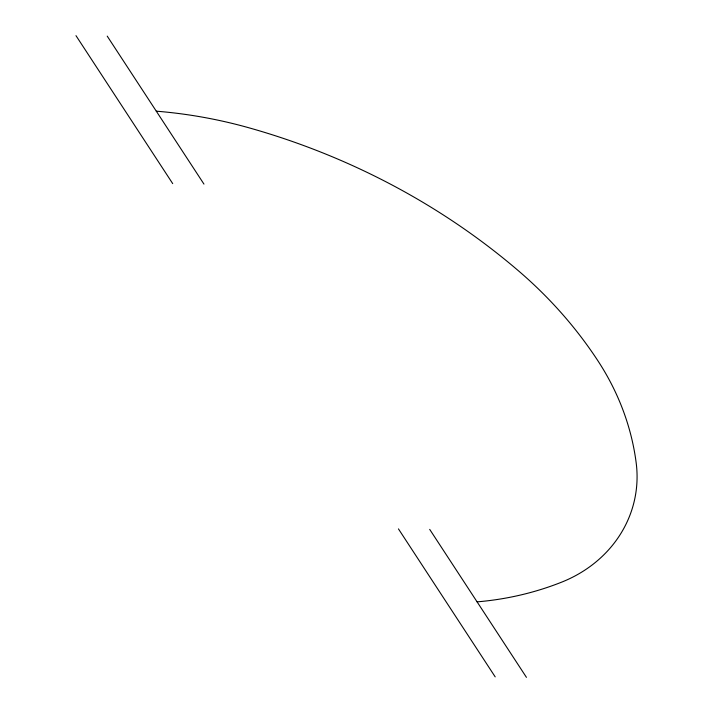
<?xml version="1.0" encoding="UTF-8"?>
<svg xmlns="http://www.w3.org/2000/svg" width="713" height="713" viewBox="0 0 713 713"><rect width="100%" height="100%" fill="white"/><g stroke="black" fill="none" stroke-linecap="round" stroke-linejoin="round"><path stroke-width="1.07" d="M107.217 36.122L203.963 184.097M429.698 529.376L526.444 677.35M75.979 35.65L172.715 183.624M398.451 528.903L495.196 676.878M156.29 111.175A438.54 393.487 9.5 0 1 249.256 127.885A662.52 594.446 9.5 0 1 518.244 270.628A438.54 393.487 9.5 0 1 598.047 361.01A280.013 251.243 9.5 0 1 636.165 462.728A132.787 119.142 9.5 0 1 561.461 582.227A280.013 251.243 9.5 0 1 477.086 601.861"/></g></svg>
